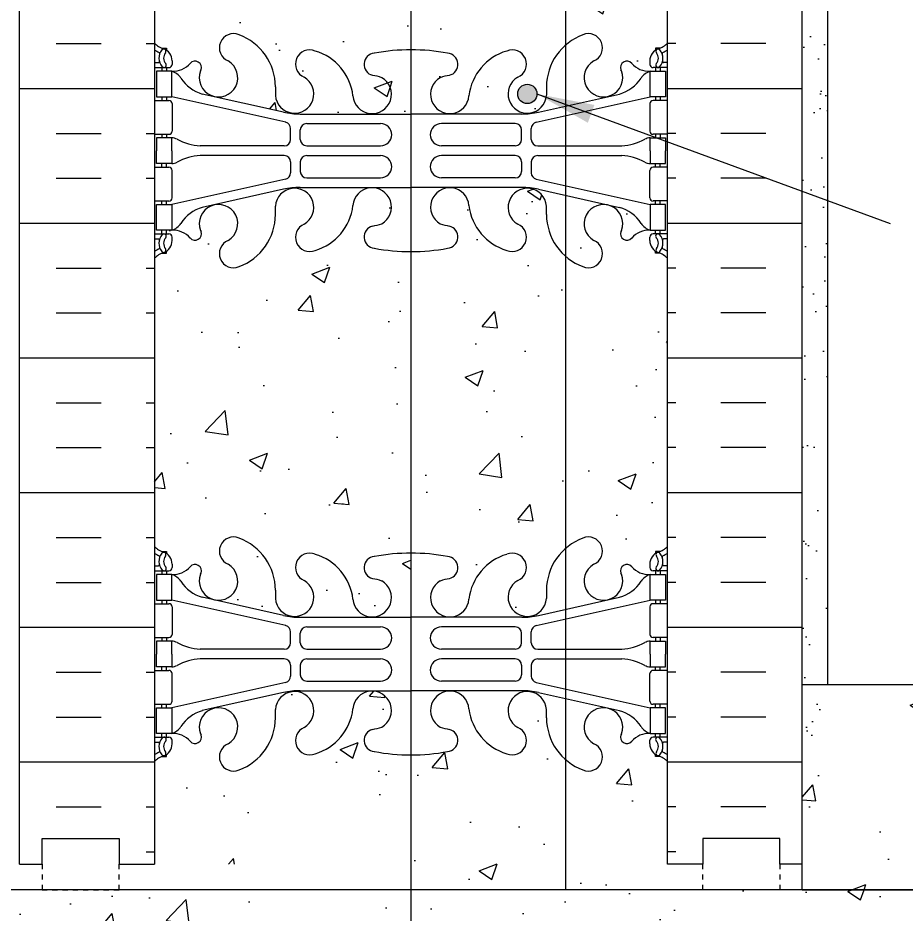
# Model space of a CAD drawing. Header units: inches. Extents: x -114.1 to -55.7, y 115.7 to 166.2.
# Drawn here: x -86.84 to -69.54, y 137.24 to 154.71 of the extents above; entities that cross this region are included whole.
import ezdxf

# ---------------------------------------------------------------- set-up
doc = ezdxf.new("R2010")
doc.units = ezdxf.units.IN
doc.header["$LTSCALE"] = 0.5
doc.header["$MEASUREMENT"] = 0
doc.linetypes.add('DASHED2', pattern=[0.375, 0.25, -0.125])
for name, color, linetype in [('HATCH', 12, 'Continuous'), ('line25', 2, 'Continuous'), ('LINE3', 3, 'Continuous'), ('LINE50', 5, 'Continuous'), ('LINE9', 9, 'Continuous'), ('TEXT', 4, 'Continuous'), ('Web_Edge', 9, 'Continuous')]:
    doc.layers.add(name, color=color, linetype=linetype)
doc.styles.add('DIM', font='romans.shx', dxfattribs={"width": 0.7})
doc.dimstyles.new('ext_12', dxfattribs={"dimscale": 12, "dimtxt": 0.09375, "dimasz": 0.09375, "dimexe": 0.09375, "dimexo": 0.0625, "dimgap": 0.0625, "dimtad": 1, "dimdec": 1, "dimzin": 3, "dimdsep": 46, "dimlunit": 4, "dimtxsty": 'DIM', "dimcen": 0.09, "dimdle": 0.09375, "dimclrt": 4, "dimadec": 0, "dimazin": 0, "dimtfac": 1, "dimtdec": 1, "dimtmove": 2, "dimatfit": 3, "dimfxl": 0, "dimfrac": 2, "dimtolj": 1, "dimtzin": 0, "dimarcsym": 0})

# ---------------------------------------------------------------- blocks, each defined once
blk = doc.blocks.new('10 web')
at = {"layer": 'Web_Edge'}
for p, q in [((-4.854, 6.903), (-4.764, 6.903)), ((-4.764, 6.903), (-4.764, 6.861)), ((4.854, 6.903), (4.764, 6.903)), ((4.764, 6.903), (4.764, 6.861)), ((-4.654, 6.654), (-4.654, 6.586)), ((4.654, 6.654), (4.654, 6.586)), ((-5, 6.624), (-4.922, 6.624)), ((-5, 6.524), (-4.717, 6.524)), ((-4.854, 6.524), (-4.854, 6.454)), ((-4.764, 6.524), (-4.764, 6.454)), ((-4.102, 6.458), (-4.09, 6.479)), ((4.102, 6.458), (4.09, 6.479)), ((5, 6.524), (4.716, 6.524)), ((4.764, 6.524), (4.764, 6.454)), ((4.854, 6.524), (4.854, 6.454)), ((5, 6.624), (4.922, 6.624)), ((-2.64, 6.147), (-2.641, 5.983)), ((2.64, 6.147), (2.641, 5.983)), ((-4.854, 5.954), (-4.854, 5.884)), ((-4.764, 5.954), (-4.764, 5.884)), ((-2.441, 5.457), (-4.659, 5.954)), ((-2.485, 5.655), (-4.066, 6.008)), ((2.441, 5.457), (4.659, 5.954)), ((2.485, 5.655), (4.066, 6.008)), ((4.764, 5.954), (4.764, 5.884)), ((4.854, 5.954), (4.854, 5.884)), ((-5, 5.884), (-4.717, 5.884)), ((-4.654, 5.821), (-4.654, 5.286)), ((4.654, 5.821), (4.654, 5.286)), ((5, 5.884), (4.716, 5.884)), ((-2.158, 5.619), (0, 5.619)), ((2.158, 5.619), (0, 5.619)), ((-2.031, 5.433), (-0.592, 5.433)), ((2.031, 5.433), (0.592, 5.433)), ((-2.344, 5.123), (-2.344, 5.335)), ((-2.156, 5.124), (-2.156, 5.308)), ((2.156, 5.124), (2.156, 5.308)), ((2.344, 5.123), (2.344, 5.335)), ((-5, 5.224), (-4.717, 5.224)), ((-4.854, 5.224), (-4.854, 5.154)), ((-4.764, 5.224), (-4.764, 5.154)), ((5, 5.224), (4.716, 5.224)), ((4.764, 5.224), (4.764, 5.154)), ((4.854, 5.224), (4.854, 5.154)), ((-2.469, 4.998), (-4.106, 4.998)), ((-2.031, 4.999), (-0.592, 4.999)), ((2.031, 4.999), (0.592, 4.999)), ((2.469, 4.998), (4.106, 4.998)), ((-2.469, 4.81), (-4.106, 4.81)), ((-2.031, 4.809), (-0.592, 4.809)), ((2.031, 4.809), (0.592, 4.809)), ((2.469, 4.81), (4.106, 4.81)), ((-5, 4.584), (-4.717, 4.584)), ((-4.854, 4.584), (-4.854, 4.654)), ((-4.764, 4.584), (-4.764, 4.654)), ((-2.344, 4.685), (-2.344, 4.472)), ((-2.156, 4.684), (-2.156, 4.5)), ((2.156, 4.684), (2.156, 4.5)), ((2.344, 4.685), (2.344, 4.472)), ((5, 4.584), (4.716, 4.584)), ((4.764, 4.584), (4.764, 4.654)), ((4.854, 4.584), (4.854, 4.654)), ((-4.654, 3.986), (-4.654, 4.521)), ((-2.031, 4.375), (-0.592, 4.375)), ((2.031, 4.375), (0.592, 4.375)), ((4.654, 3.986), (4.654, 4.521)), ((-2.441, 4.35), (-4.659, 3.854)), ((2.441, 4.35), (4.659, 3.854)), ((-2.485, 4.152), (-4.066, 3.799)), ((-2.158, 4.188), (0, 4.188)), ((2.158, 4.188), (0, 4.188)), ((2.485, 4.152), (4.066, 3.799)), ((-5, 3.924), (-4.717, 3.924)), ((-4.854, 3.854), (-4.854, 3.924)), ((-4.764, 3.854), (-4.764, 3.924)), ((5, 3.924), (4.716, 3.924)), ((4.764, 3.854), (4.764, 3.924)), ((4.854, 3.854), (4.854, 3.924)), ((-2.64, 3.66), (-2.641, 3.825)), ((2.64, 3.66), (2.641, 3.825)), ((-4.854, 3.284), (-4.854, 3.354)), ((-4.764, 3.284), (-4.764, 3.354)), ((-4.102, 3.35), (-4.09, 3.328)), ((4.102, 3.35), (4.09, 3.328)), ((4.764, 3.284), (4.764, 3.354)), ((4.854, 3.284), (4.854, 3.354)), ((-5, 3.284), (-4.717, 3.284)), ((-5, 3.184), (-4.922, 3.184)), ((-4.654, 3.154), (-4.654, 3.221)), ((4.654, 3.154), (4.654, 3.221)), ((5, 3.284), (4.716, 3.284)), ((5, 3.184), (4.922, 3.184)), ((-4.854, 2.905), (-4.764, 2.905)), ((-4.764, 2.905), (-4.764, 2.947)), ((4.764, 2.905), (4.764, 2.947)), ((4.854, 2.905), (4.764, 2.905)), ((-4.854, -2.905), (-4.764, -2.905)), ((-4.764, -2.905), (-4.764, -2.947)), ((4.854, -2.905), (4.764, -2.905)), ((4.764, -2.905), (4.764, -2.947)), ((-5, -3.184), (-4.922, -3.184)), ((-5, -3.284), (-4.717, -3.284)), ((-4.854, -3.284), (-4.854, -3.354)), ((-4.764, -3.284), (-4.764, -3.354)), ((-4.654, -3.154), (-4.654, -3.221)), ((4.654, -3.154), (4.654, -3.221)), ((5, -3.284), (4.716, -3.284)), ((4.764, -3.284), (4.764, -3.354)), ((4.854, -3.284), (4.854, -3.354)), ((5, -3.184), (4.922, -3.184)), ((-4.102, -3.35), (-4.09, -3.328)), ((4.102, -3.35), (4.09, -3.328)), ((-2.64, -3.66), (-2.641, -3.825)), ((2.64, -3.66), (2.641, -3.825)), ((-2.485, -4.152), (-4.066, -3.799)), ((2.485, -4.152), (4.066, -3.799)), ((-5, -3.924), (-4.717, -3.924)), ((-4.854, -3.854), (-4.854, -3.924)), ((-4.764, -3.854), (-4.764, -3.924)), ((-2.441, -4.35), (-4.659, -3.854)), ((-4.654, -3.986), (-4.654, -4.521)), ((2.441, -4.35), (4.659, -3.854)), ((4.654, -3.986), (4.654, -4.521)), ((5, -3.924), (4.716, -3.924)), ((4.764, -3.854), (4.764, -3.924)), ((4.854, -3.854), (4.854, -3.924)), ((-2.158, -4.188), (0, -4.188)), ((2.158, -4.188), (0, -4.188)), ((-2.344, -4.685), (-2.344, -4.472)), ((-2.156, -4.684), (-2.156, -4.5)), ((-2.031, -4.375), (-0.592, -4.375)), ((2.031, -4.375), (0.592, -4.375)), ((2.156, -4.684), (2.156, -4.5)), ((2.344, -4.685), (2.344, -4.472)), ((-5, -4.584), (-4.717, -4.584)), ((-4.854, -4.584), (-4.854, -4.654)), ((-4.764, -4.584), (-4.764, -4.654)), ((5, -4.584), (4.716, -4.584)), ((4.764, -4.584), (4.764, -4.654)), ((4.854, -4.584), (4.854, -4.654)), ((-2.469, -4.81), (-4.106, -4.81)), ((-2.031, -4.809), (-0.592, -4.809)), ((2.031, -4.809), (0.592, -4.809)), ((2.469, -4.81), (4.106, -4.81)), ((-2.469, -4.998), (-4.106, -4.998)), ((-2.031, -4.999), (-0.592, -4.999)), ((2.031, -4.999), (0.592, -4.999)), ((2.469, -4.998), (4.106, -4.998)), ((-5, -5.224), (-4.717, -5.224)), ((-4.854, -5.224), (-4.854, -5.154)), ((-4.764, -5.224), (-4.764, -5.154)), ((-2.344, -5.123), (-2.344, -5.335)), ((-2.156, -5.124), (-2.156, -5.308)), ((2.156, -5.124), (2.156, -5.308)), ((2.344, -5.123), (2.344, -5.335)), ((5, -5.224), (4.716, -5.224)), ((4.764, -5.224), (4.764, -5.154)), ((4.854, -5.224), (4.854, -5.154)), ((-4.654, -5.821), (-4.654, -5.286)), ((4.654, -5.821), (4.654, -5.286)), ((-2.441, -5.457), (-4.659, -5.954)), ((-2.031, -5.433), (-0.592, -5.433)), ((2.031, -5.433), (0.592, -5.433)), ((2.441, -5.457), (4.659, -5.954)), ((-2.485, -5.655), (-4.066, -6.008)), ((-2.158, -5.619), (0, -5.619)), ((2.158, -5.619), (0, -5.619)), ((2.485, -5.655), (4.066, -6.008)), ((-5, -5.884), (-4.717, -5.884)), ((-4.854, -5.954), (-4.854, -5.884)), ((-4.764, -5.954), (-4.764, -5.884)), ((5, -5.884), (4.716, -5.884)), ((4.764, -5.954), (4.764, -5.884)), ((4.854, -5.954), (4.854, -5.884)), ((-2.64, -6.147), (-2.641, -5.983)), ((2.64, -6.147), (2.641, -5.983)), ((-4.854, -6.524), (-4.854, -6.454)), ((-4.764, -6.524), (-4.764, -6.454)), ((-4.102, -6.458), (-4.09, -6.479)), ((4.102, -6.458), (4.09, -6.479)), ((4.764, -6.524), (4.764, -6.454)), ((4.854, -6.524), (4.854, -6.454)), ((-5, -6.524), (-4.717, -6.524)), ((-5, -6.624), (-4.922, -6.624)), ((-4.654, -6.654), (-4.654, -6.586)), ((4.654, -6.654), (4.654, -6.586)), ((5, -6.524), (4.716, -6.524)), ((5, -6.624), (4.922, -6.624)), ((-4.854, -6.903), (-4.764, -6.903)), ((-4.764, -6.903), (-4.764, -6.861)), ((4.764, -6.903), (4.764, -6.861)), ((4.854, -6.903), (4.764, -6.903))]:
    blk.add_line(p, q, dxfattribs=at)
for points in [[(-4.959, 5.954), (-4.659, 5.954), (-4.659, 6.454), (-4.959, 6.454)], [(4.959, 5.954), (4.659, 5.954), (4.659, 6.454), (4.959, 6.454)], [(-4.959, 3.854), (-4.659, 3.854), (-4.659, 3.354), (-4.959, 3.354)], [(4.959, 3.854), (4.659, 3.854), (4.659, 3.354), (4.959, 3.354)], [(-4.959, -3.854), (-4.659, -3.854), (-4.659, -3.354), (-4.959, -3.354)], [(4.959, -3.854), (4.659, -3.854), (4.659, -3.354), (4.959, -3.354)], [(-4.959, -5.954), (-4.659, -5.954), (-4.659, -6.454), (-4.959, -6.454)], [(4.959, -5.954), (4.659, -5.954), (4.659, -6.454), (4.959, -6.454)]]:
    blk.add_lwpolyline(points, close=True, dxfattribs=at)
for points in [[(-4.659, 4.904), (-4.659, 5.154), (-4.959, 5.154), (-4.959, 4.904)], [(4.659, 4.904), (4.659, 5.154), (4.959, 5.154), (4.959, 4.904)], [(-4.659, 4.904), (-4.659, 4.654), (-4.959, 4.654), (-4.959, 4.904)], [(4.659, 4.904), (4.659, 4.654), (4.959, 4.654), (4.959, 4.904)], [(-4.659, -4.904), (-4.659, -4.654), (-4.959, -4.654), (-4.959, -4.904)], [(4.659, -4.904), (4.659, -4.654), (4.959, -4.654), (4.959, -4.904)], [(-4.659, -4.904), (-4.659, -5.154), (-4.959, -5.154), (-4.959, -4.904)], [(4.659, -4.904), (4.659, -5.154), (4.959, -5.154), (4.959, -4.904)]]:
    blk.add_lwpolyline(points, dxfattribs=at)
for centre, radius, start, end in [((-3.456, 6.908), 0.277, 67.32, 247.32), ((-3.732, 6.141), 1.092, 0.3332, 69.4825), ((3.732, 6.141), 1.092, 110.5175, 179.6668), ((3.456, 6.908), 0.277, 292.68, 112.68), ((-4.654, 7.361), 0.5, 226.2122, 250.5288), ((4.654, 7.361), 0.5, 289.4712, 313.7891), ((-4.654, 7.361), 0.6, 234.7832, 245.0748), ((-4.66, 6.708), 0.25, 140.1145, 222.4609), ((-4.916, 6.798), 0.021, 343.464, 63.9957), ((-4.818, 6.839), 0.045, 321.448, 139.1879), ((-4.904, 6.654), 0.25, 0, 70.5288), ((-4.66, 6.708), 0.16, 140.0001, 222.4609), ((-1.973, 6.591), 0.277, 67.32, 247.32), ((-2.157, 5.854), 1.034, 6.6669, 73.6635), ((-0.017, 3.092), 3.777, 89.7394, 100.6275), ((0.017, 3.092), 3.777, 79.3725, 90.2606), ((2.157, 5.854), 1.034, 106.3365, 173.3331), ((1.973, 6.591), 0.277, 292.68, 112.68), ((4.904, 6.654), 0.25, 109.4712, 180), ((4.818, 6.839), 0.045, 40.8121, 218.552), ((4.66, 6.708), 0.16, 317.5391, 39.9999), ((4.66, 6.708), 0.25, 317.5391, 39.8855), ((4.916, 6.798), 0.021, 116.0043, 196.536), ((4.654, 7.361), 0.6, 294.9252, 305.2168), ((-4.922, 6.643), 0.0196, 269.4032, 15.4901), ((-4.207, 6.523), 0.125, 339.6243, 138.9873), ((-3.75, 6.327), 0.375, 159.6243, 60.0685), ((-0.694, 6.586), 0.22, 95.1835, 255.7396), ((0.694, 6.586), 0.22, 284.2604, 84.8165), ((3.75, 6.327), 0.375, 119.9315, 20.3757), ((4.207, 6.523), 0.125, 41.0127, 200.3757), ((4.922, 6.643), 0.0196, 164.5099, 270.5968), ((-4.812, 6.57), 0.045, 222.4609, 42.4609), ((-4.717, 6.586), 0.0625, 270, 0), ((-4.634, 6.894), 0.441, 266.7976, 318.9873), ((4.634, 6.894), 0.441, 221.0127, 273.2024), ((4.716, 6.586), 0.0625, 180, 270), ((4.812, 6.57), 0.045, 137.5391, 317.5391), ((-4.781, 6.111), 0.364, 34.9775, 70.3387), ((-3.858, 6.722), 0.743, 212.7919, 253.8107), ((-2.267, 6.01), 0.375, 184.2448, 60.0685), ((-0.756, 6.002), 0.375, 184.2448, 60.0685), ((-0.863, 5.546), 0.834, 69.3729, 82.1063), ((0.756, 6.002), 0.375, 119.9315, 355.7552), ((0.863, 5.546), 0.834, 97.8937, 110.6271), ((2.267, 6.01), 0.375, 119.9315, 355.7552), ((3.858, 6.722), 0.743, 286.1893, 327.2081), ((4.781, 6.111), 0.364, 109.6613, 145.0225), ((-4.717, 5.821), 0.0625, 0, 90), ((4.716, 5.821), 0.0625, 90, 180), ((-2.158, 7.119), 1.5, 257.4135, 270), ((2.158, 7.119), 1.5, 270, 282.5865), ((-2.469, 5.335), 0.125, 0, 77.3767), ((-2.031, 5.308), 0.125, 90, 180), ((-0.592, 5.216), 0.217, 270, 90), ((0.592, 5.216), 0.217, 90, 270), ((2.031, 5.308), 0.125, 0, 90), ((2.469, 5.335), 0.125, 102.6233, 180), ((-4.717, 5.286), 0.0625, 270, 0), ((4.716, 5.286), 0.0625, 180, 270), ((-4.663, 4.935), 0.219, 60.4937, 88.92), ((-4.018, 6.165), 1.17, 242.6365, 265.6505), ((-2.469, 5.123), 0.125, 270, 0), ((-2.031, 5.124), 0.125, 180, 270), ((2.031, 5.124), 0.125, 270, 360), ((2.469, 5.123), 0.125, 180, 270), ((4.018, 6.165), 1.17, 274.3495, 297.3635), ((4.663, 4.935), 0.219, 91.08, 119.5063), ((-4.018, 3.643), 1.17, 94.3495, 117.3635), ((-2.469, 4.685), 0.125, 0, 90), ((-2.031, 4.684), 0.125, 90, 180), ((-0.592, 4.592), 0.217, 270, 90), ((0.592, 4.592), 0.217, 90, 270), ((2.031, 4.684), 0.125, 0, 90), ((2.469, 4.685), 0.125, 90, 180), ((4.018, 3.643), 1.17, 62.6365, 85.6505), ((-4.717, 4.521), 0.0625, 0, 90), ((-4.663, 4.873), 0.219, 271.08, 299.5063), ((4.663, 4.873), 0.219, 240.4937, 268.92), ((4.716, 4.521), 0.0625, 90, 180), ((-2.469, 4.472), 0.125, 282.6233, 0), ((-2.031, 4.5), 0.125, 180, 270), ((2.031, 4.5), 0.125, 270, 0), ((2.469, 4.472), 0.125, 180, 257.3767), ((-2.267, 3.797), 0.375, 299.9315, 175.7552), ((-2.158, 2.688), 1.5, 90, 102.5865), ((-0.756, 3.806), 0.375, 299.9315, 175.7552), ((0.756, 3.806), 0.375, 4.2448, 240.0685), ((2.267, 3.797), 0.375, 4.2448, 240.0685), ((2.158, 2.688), 1.5, 77.4135, 90), ((-4.717, 3.986), 0.0625, 270, 0), ((-3.75, 3.48), 0.375, 299.9315, 200.3757), ((3.75, 3.48), 0.375, 339.6243, 240.0685), ((4.716, 3.986), 0.0625, 180, 270), ((-3.858, 3.085), 0.743, 106.1893, 147.2081), ((-2.157, 3.954), 1.034, 286.3365, 353.3331), ((2.157, 3.954), 1.034, 186.6669, 253.6635), ((3.858, 3.085), 0.743, 32.7919, 73.8107), ((-3.732, 3.667), 1.092, 290.5175, 359.6668), ((3.732, 3.667), 1.092, 180.3332, 249.4825), ((-4.781, 3.696), 0.364, 289.6613, 325.0225), ((-4.634, 2.913), 0.441, 41.0127, 93.2024), ((-4.207, 3.285), 0.125, 221.0127, 20.3757), ((-1.973, 3.217), 0.277, 112.68, 292.68), ((-0.694, 3.222), 0.22, 104.2604, 264.8165), ((-0.863, 4.262), 0.834, 277.8937, 290.6271), ((0.863, 4.262), 0.834, 249.3729, 262.1063), ((0.694, 3.222), 0.22, 275.1835, 75.7396), ((1.973, 3.217), 0.277, 247.32, 67.32), ((4.207, 3.285), 0.125, 159.6243, 318.9873), ((4.634, 2.913), 0.441, 86.7976, 138.9873), ((4.781, 3.696), 0.364, 214.9775, 250.3387), ((-4.922, 3.164), 0.0196, 344.5099, 90.5968), ((-4.66, 3.099), 0.25, 137.5391, 219.8855), ((-4.812, 3.238), 0.045, 317.5391, 137.5391), ((-4.904, 3.154), 0.25, 289.4712, 360), ((-4.66, 3.099), 0.16, 137.5391, 219.9999), ((-4.717, 3.221), 0.0625, 360, 90), ((-3.456, 2.9), 0.277, 112.68, 292.68), ((3.456, 2.9), 0.277, 247.32, 67.32), ((4.716, 3.221), 0.0625, 90, 180), ((4.904, 3.154), 0.25, 180, 250.5288), ((4.812, 3.238), 0.045, 42.4609, 222.4609), ((4.66, 3.099), 0.16, 320.0001, 42.4609), ((4.66, 3.099), 0.25, 320.1145, 42.4609), ((4.922, 3.164), 0.0196, 89.4032, 195.4901), ((-4.654, 2.447), 0.6, 114.9252, 125.2158), ((-4.916, 3.01), 0.021, 296.0043, 16.536), ((-4.818, 2.968), 0.045, 220.8121, 38.552), ((-0.017, 6.716), 3.777, 259.3725, 270.2606), ((0.017, 6.716), 3.777, 269.7394, 280.6275), ((4.818, 2.968), 0.045, 141.448, 319.1879), ((4.916, 3.01), 0.021, 163.464, 243.9957), ((4.654, 2.447), 0.6, 54.7832, 65.0748), ((-4.654, 2.447), 0.5, 109.4712, 133.7878), ((4.654, 2.447), 0.5, 46.2109, 70.5288), ((-3.456, -2.9), 0.277, 67.32, 247.32), ((-3.732, -3.667), 1.092, 0.3332, 69.4825), ((3.732, -3.667), 1.092, 110.5175, 179.6668), ((3.456, -2.9), 0.277, 292.68, 112.68), ((-4.654, -2.447), 0.5, 226.2122, 250.5288), ((-4.654, -2.447), 0.6, 234.7842, 245.0748), ((-4.66, -3.099), 0.25, 140.1145, 222.4609), ((-4.818, -2.968), 0.045, 321.448, 139.1879), ((-4.904, -3.154), 0.25, 0, 70.5288), ((-1.973, -3.217), 0.277, 67.32, 247.32), ((-2.157, -3.954), 1.034, 6.6669, 73.6635), ((-0.017, -6.716), 3.777, 89.7394, 100.6275), ((0.017, -6.716), 3.777, 79.3725, 90.2606), ((2.157, -3.954), 1.034, 106.3365, 173.3331), ((1.973, -3.217), 0.277, 292.68, 112.68), ((4.904, -3.154), 0.25, 109.4712, 180), ((4.818, -2.968), 0.045, 40.8121, 218.552), ((4.654, -2.447), 0.5, 289.4712, 313.7891), ((4.66, -3.099), 0.25, 317.5391, 39.8855), ((4.654, -2.447), 0.6, 294.9252, 305.2168), ((-4.916, -3.01), 0.021, 343.464, 63.9957), ((-4.66, -3.099), 0.16, 140.0001, 222.4609), ((-0.694, -3.222), 0.22, 95.1835, 255.7396), ((0.694, -3.222), 0.22, 284.2604, 84.8165), ((4.66, -3.099), 0.16, 317.5391, 39.9999), ((4.916, -3.01), 0.021, 116.0043, 196.536), ((-4.922, -3.164), 0.0196, 269.4032, 15.4901), ((-4.812, -3.238), 0.045, 222.4609, 42.4609), ((-4.717, -3.221), 0.0625, 270, 0), ((-4.634, -2.913), 0.441, 266.7976, 318.9873), ((-4.207, -3.285), 0.125, 339.6243, 138.9873), ((-3.75, -3.48), 0.375, 159.6243, 60.0685), ((3.75, -3.48), 0.375, 119.9315, 20.3757), ((4.207, -3.285), 0.125, 41.0127, 200.3757), ((4.634, -2.913), 0.441, 221.0127, 273.2024), ((4.716, -3.221), 0.0625, 180, 270), ((4.812, -3.238), 0.045, 137.5391, 317.5391), ((4.922, -3.164), 0.0196, 164.5099, 270.5968), ((-4.781, -3.696), 0.364, 34.9775, 70.3387), ((-3.858, -3.085), 0.743, 212.7919, 253.8107), ((-2.267, -3.797), 0.375, 184.2448, 60.0685), ((-0.756, -3.806), 0.375, 184.2448, 60.0685), ((-0.863, -4.262), 0.834, 69.3729, 82.1063), ((0.756, -3.806), 0.375, 119.9315, 355.7552), ((0.863, -4.262), 0.834, 97.8937, 110.6271), ((2.267, -3.797), 0.375, 119.9315, 355.7552), ((3.858, -3.085), 0.743, 286.1893, 327.2081), ((4.781, -3.696), 0.364, 109.6613, 145.0225), ((-4.717, -3.986), 0.0625, 0, 90), ((4.716, -3.986), 0.0625, 90, 180), ((-2.158, -2.688), 1.5, 257.4135, 270), ((2.158, -2.688), 1.5, 270, 282.5865), ((-2.469, -4.472), 0.125, 0, 77.3767), ((2.469, -4.472), 0.125, 102.6233, 180), ((-4.717, -4.521), 0.0625, 270, 0), ((-2.031, -4.5), 0.125, 90, 180), ((-0.592, -4.592), 0.217, 270, 90), ((0.592, -4.592), 0.217, 90, 270), ((2.031, -4.5), 0.125, 0, 90), ((4.716, -4.521), 0.0625, 180, 270), ((-4.663, -4.873), 0.219, 60.4937, 88.92), ((-4.018, -3.643), 1.17, 242.6365, 265.6505), ((-2.469, -4.685), 0.125, 270, 0), ((-2.031, -4.684), 0.125, 180, 270), ((2.031, -4.684), 0.125, 270, 360), ((2.469, -4.685), 0.125, 180, 270), ((4.018, -3.643), 1.17, 274.3495, 297.3635), ((4.663, -4.873), 0.219, 91.08, 119.5063), ((-4.018, -6.165), 1.17, 94.3495, 117.3635), ((-2.469, -5.123), 0.125, 0, 90), ((-2.031, -5.124), 0.125, 90, 180), ((-0.592, -5.216), 0.217, 270, 90), ((0.592, -5.216), 0.217, 90, 270), ((2.031, -5.124), 0.125, 0, 90), ((2.469, -5.123), 0.125, 90, 180), ((4.018, -6.165), 1.17, 62.6365, 85.6505), ((-4.717, -5.286), 0.0625, 0, 90), ((-4.663, -4.935), 0.219, 271.08, 299.5063), ((4.663, -4.935), 0.219, 240.4937, 268.92), ((4.716, -5.286), 0.0625, 90, 180), ((-2.469, -5.335), 0.125, 282.6233, 0), ((-2.031, -5.308), 0.125, 180, 270), ((2.031, -5.308), 0.125, 270, 0), ((2.469, -5.335), 0.125, 180, 257.3767), ((-2.267, -6.01), 0.375, 299.9315, 175.7552), ((-2.158, -7.119), 1.5, 90, 102.5865), ((-0.756, -6.002), 0.375, 299.9315, 175.7552), ((0.756, -6.002), 0.375, 4.2448, 240.0685), ((2.267, -6.01), 0.375, 4.2448, 240.0685), ((2.158, -7.119), 1.5, 77.4135, 90), ((-4.717, -5.821), 0.0625, 270, 0), ((4.716, -5.821), 0.0625, 180, 270), ((-3.858, -6.722), 0.743, 106.1893, 147.2081), ((-3.75, -6.327), 0.375, 299.9315, 200.3757), ((-2.157, -5.854), 1.034, 286.3365, 353.3331), ((2.157, -5.854), 1.034, 186.6669, 253.6635), ((3.75, -6.327), 0.375, 339.6243, 240.0685), ((3.858, -6.722), 0.743, 32.7919, 73.8107), ((-3.732, -6.141), 1.092, 290.5175, 359.6668), ((3.732, -6.141), 1.092, 180.3332, 249.4825), ((-4.781, -6.111), 0.364, 289.6613, 325.0225), ((-4.634, -6.894), 0.441, 41.0127, 93.2024), ((-1.973, -6.591), 0.277, 112.68, 292.68), ((-0.694, -6.586), 0.22, 104.2604, 264.8165), ((-0.863, -5.546), 0.834, 277.8937, 290.6271), ((0.863, -5.546), 0.834, 249.3729, 262.1063), ((0.694, -6.586), 0.22, 275.1835, 75.7396), ((1.973, -6.591), 0.277, 247.32, 67.32), ((4.634, -6.894), 0.441, 86.7976, 138.9873), ((4.781, -6.111), 0.364, 214.9775, 250.3387), ((-4.922, -6.643), 0.0196, 344.5099, 90.5968), ((-4.66, -6.708), 0.25, 137.5391, 219.8855), ((-4.812, -6.57), 0.045, 317.5391, 137.5391), ((-4.66, -6.708), 0.16, 137.5391, 219.9999), ((-4.717, -6.586), 0.0625, 360, 90), ((-4.207, -6.523), 0.125, 221.0127, 20.3757), ((4.207, -6.523), 0.125, 159.6243, 318.9873), ((4.716, -6.586), 0.0625, 90, 180), ((4.812, -6.57), 0.045, 42.4609, 222.4609), ((4.66, -6.708), 0.16, 320.0001, 42.4609), ((4.66, -6.708), 0.25, 320.1145, 42.4609), ((4.922, -6.643), 0.0196, 89.4032, 195.4901), ((-4.916, -6.798), 0.021, 296.0043, 16.536), ((-4.904, -6.654), 0.25, 289.4712, 360), ((-3.456, -6.908), 0.277, 112.68, 292.68), ((-0.017, -3.092), 3.777, 259.3725, 270.2606), ((0.017, -3.092), 3.777, 269.7394, 280.6275), ((3.456, -6.908), 0.277, 247.32, 67.32), ((4.904, -6.654), 0.25, 180, 250.5288), ((4.916, -6.798), 0.021, 163.464, 243.9957), ((-4.654, -7.361), 0.6, 114.9252, 125.2168), ((-4.654, -7.361), 0.5, 109.4712, 133.7878), ((-4.818, -6.839), 0.045, 220.8121, 38.552), ((4.818, -6.839), 0.045, 141.448, 319.1879), ((4.654, -7.361), 0.5, 46.2109, 70.5288), ((4.654, -7.361), 0.6, 54.7832, 65.0748)]:
    blk.add_arc(centre, radius, start, end, dxfattribs=at)
for points in [[(-2.156, 5.129), (-2.156, 5.303)], [(2.156, 5.129), (2.156, 5.303)], [(-2.156, 4.679), (-2.156, 4.505)], [(2.156, 4.679), (2.156, 4.505)], [(-2.156, -4.679), (-2.156, -4.505)], [(2.156, -4.679), (2.156, -4.505)], [(-2.156, -5.129), (-2.156, -5.303)], [(2.156, -5.129), (2.156, -5.303)]]:
    blk.add_open_spline(points, degree=1, dxfattribs=at)

msp = doc.modelspace()

# ---------------------------------------------------------------- hatches: boundary and pattern name
at = {"layer": 'HATCH'}
h = msp.add_hatch(dxfattribs=at)
h.set_pattern_fill('AR-CONC', color=256, scale=0.5, style=0)
h.set_pattern_definition([(50, (-79.1842, 156.216), (3.5863, -0.31376), [0.375, -4.125]), (355, (-79.1842, 156.216), (-0.69376, 3.76096), [0.3, -3.3]), (100.451, (-78.8853, 156.19), (2.89255, 3.4472), [0.3187, -3.5057]), (46.184, (-79.184, 157.216), (5.3362, -0.8276), [0.5625, -6.1875]), (96.636, (-78.7395, 157.147), (4.6733, 4.8706), [0.478, -5.2586]), (351.184, (-79.184, 157.216), (4.6733, 4.8706), [0.45, -4.95]), (21, (-78.6842, 156.966), (2.98454, -2.0131), [0.375, -4.125]), (326, (-78.6842, 156.966), (1.2166, 3.62575), [0.3, -3.3]), (71.451, (-78.4355, 156.7982), (4.2011, 1.61265), [0.3187, -3.5057]), (37.5, (-79.1842, 156.216), (0.0608, 1.66447), [0, -3.26, 0, -3.35, 0, -3.3125]), (7.5, (-79.1842, 156.216), (1.31535, 1.97206), [0, -1.91, 0, -3.185, 0, -1.2625]), (327.5, (-80.2992, 156.216), (2.66911, -0.11277), [0, -1.25, 0, -3.9, 0, -5.175]), (317.5, (-80.7992, 156.216), (2.91593, 0.50052), [0, -1.625, 0, -2.59, 0, -3.675])])
h.paths.add_polyline_path([(-74.184, 140.216, 0.088416), (-74.33, 140.313), (-74.42, 140.313), (-74.42, 140.355, -0.249069), (-74.53, 140.562), (-74.53, 140.63, -0.414214), (-74.468, 140.692), (-74.42, 140.692), (-74.42, 140.762), (-74.525, 140.762, -0.168672), (-74.711, 140.912, 0.17445), (-75.119, 141.208), (-76.176, 141.444), (-76.176, 140.257, 0.098329), (-75.809, 140.043, 0.883651), (-75.585, 140.545, -0.026883), (-75.621, 140.564, -1), (-75.835, 140.053, -0.316114), (-76.544, 141.088), (-76.543, 141.233, 1.661382), (-77.104, 140.881, -1), (-77.318, 140.37, -0.307094), (-78.057, 141.265, 1.604516), (-78.615, 140.889, 0.044004), (-78.474, 140.85, -0.921438), (-78.47, 140.411, -0.047544), (-79.184, 140.347), (-79.184, 138.216), (-74.184, 138.216)], flags=17)
h.paths.add_polyline_path([(-75.094, 140.737), (-75.077, 140.769, 0.0732)], flags=16)
h.paths.add_polyline_path([(-74.184, 140.216, 0.088416), (-74.33, 140.313), (-74.42, 140.313), (-74.42, 140.355, -0.249069), (-74.53, 140.562), (-74.53, 140.63, -0.414214), (-74.468, 140.692), (-74.42, 140.692), (-74.42, 140.762), (-74.525, 140.762, -0.168672), (-74.711, 140.912, 0.17445), (-75.119, 141.208), (-76.176, 141.444), (-76.176, 140.257, 0.091858), (-75.835, 140.053, 1.00229), (-75.622, 140.564, -1.00229), (-75.835, 140.053, -0.316114), (-76.544, 141.088), (-76.543, 141.233, 1.661382), (-77.104, 140.881, -1), (-77.318, 140.37, -0.30095), (-78.054, 141.242, 1.661382), (-78.615, 140.889, 0.055617), (-78.436, 140.844, -0.843243), (-78.47, 140.411, -0.047544), (-79.184, 140.347, -0.047544), (-79.898, 140.411, -0.843243), (-79.932, 140.844, 0.055617), (-79.753, 140.889, 1.661382), (-80.314, 141.242, -0.30095), (-81.05, 140.37, -1), (-81.264, 140.881, 1.661382), (-81.825, 141.233), (-81.825, 141.088, -0.316114), (-82.534, 140.053, -1), (-82.747, 140.564, 2.155404), (-83.286, 140.758), (-83.274, 140.737, -0.8344), (-83.486, 140.611, -0.000004), (-83.486, 140.611, 0.23174), (-83.843, 140.762), (-83.948, 140.762), (-83.948, 140.692), (-83.901, 140.692, -0.414214), (-83.838, 140.63), (-83.838, 140.562, -0.249069), (-83.948, 140.355), (-83.948, 140.313), (-84.038, 140.313, 0.08841), (-84.184, 140.216), (-84.184, 138.216), (-74.184, 138.216)])
h.paths.add_polyline_path([(-76.176, 150.065, -0.217928), (-76.544, 150.896), (-76.543, 151.041, 1.661382), (-77.104, 150.688, -1), (-77.318, 150.177, -0.30095), (-78.054, 151.05, 1.661382), (-78.615, 150.697, 0.055617), (-78.436, 150.651, -0.843243), (-78.47, 150.219, -0.047544), (-79.184, 150.154, -0.047544), (-79.898, 150.219, -0.843243), (-79.932, 150.651, 0.055617), (-79.753, 150.697, 1.661382), (-80.314, 151.05, -0.30095), (-81.05, 150.177, -1), (-81.264, 150.688, 1.661382), (-81.825, 151.041), (-81.825, 150.896, -0.316114), (-82.534, 149.86, -1), (-82.747, 150.371, 2.155404), (-83.286, 150.566), (-83.274, 150.544, -0.8344), (-83.486, 150.419, -0.000004), (-83.486, 150.419, 0.23174), (-83.843, 150.57), (-83.948, 150.57), (-83.948, 150.5), (-83.901, 150.5, -0.414214), (-83.838, 150.437), (-83.838, 150.37, -0.249069), (-83.948, 150.163), (-83.948, 150.121), (-84.038, 150.121, 0.08841), (-84.184, 150.024), (-84.184, 144.408, 0.08841), (-84.038, 144.311), (-83.948, 144.311), (-83.948, 144.269, -0.249069), (-83.838, 144.062), (-83.838, 143.995, -0.414214), (-83.901, 143.932), (-83.948, 143.932), (-83.948, 143.862), (-83.843, 143.862, -0.168672), (-83.657, 143.713, 0.17445), (-83.25, 143.417), (-81.669, 143.064, 0.054974), (-81.342, 143.028), (-79.184, 143.028), (-79.184, 144.278, 0.047545), (-79.898, 144.213, 0.843243), (-79.932, 143.781, -0.055617), (-79.753, 143.735, -1.661382), (-80.314, 143.382, 0.30095), (-81.05, 144.255, 1.000702), (-81.264, 143.743, -0.000351), (-81.264, 143.744, -1.661382), (-81.825, 143.391), (-81.825, 143.556, 0.311223), (-82.534, 144.572, 1.00229), (-82.746, 144.06, -1.00229), (-82.534, 144.572, -0.316114), (-81.825, 143.536), (-81.825, 143.391, 1.661382), (-81.264, 143.744, -1), (-81.05, 144.255, -0.30095), (-80.314, 143.382, 1.661382), (-79.753, 143.735, 0.055617), (-79.932, 143.781, -0.843243), (-79.898, 144.213, -0.047544), (-79.184, 144.278, -0.047544), (-78.47, 144.213, -0.843243), (-78.436, 143.781, 0.055617), (-78.615, 143.735, 1.661382), (-78.054, 143.382, -0.30095), (-77.318, 144.255, -1), (-77.104, 143.744, 1.661382), (-76.543, 143.391), (-76.544, 143.536, -0.217928), (-76.176, 144.367)])
h.paths.add_polyline_path([(-74.184, 150.024, 0.088416), (-74.33, 150.121), (-74.42, 150.121), (-74.42, 150.163, -0.249069), (-74.53, 150.37), (-74.53, 150.437, -0.414214), (-74.468, 150.5), (-74.42, 150.5), (-74.42, 150.57), (-74.525, 150.57, -0.168672), (-74.711, 150.719, 0.17445), (-75.119, 151.015), (-76.176, 151.251), (-76.176, 150.065, 0.091858), (-75.835, 149.86, 1.00229), (-75.622, 150.372, -1.00229), (-75.835, 149.86, -0.091858), (-76.176, 150.065), (-76.176, 144.367, -0.091858), (-75.835, 144.572, -1), (-75.621, 144.061, 2.155404), (-75.083, 143.866), (-75.094, 143.888, -0.8344), (-74.883, 144.013, -0.000004), (-74.883, 144.013, 0.23174), (-74.525, 143.862), (-74.42, 143.862), (-74.42, 143.932), (-74.468, 143.932, -0.414214), (-74.53, 143.995), (-74.53, 144.062, -0.249069), (-74.42, 144.269), (-74.42, 144.311), (-74.33, 144.311, 0.088416), (-74.184, 144.408)])
h.paths.add_polyline_path([(-76.176, 156.216), (-84.184, 156.216), (-84.184, 154.216, 0.08841), (-84.038, 154.119), (-83.948, 154.119), (-83.948, 154.077, -0.249069), (-83.838, 153.87), (-83.838, 153.785), (-83.841, 153.785, -0.334087), (-83.901, 153.74), (-83.948, 153.74), (-83.948, 153.67), (-83.843, 153.67, -0.168672), (-83.657, 153.52, 0.17445), (-83.25, 153.224), (-81.669, 152.871, 0.054974), (-81.342, 152.835), (-79.184, 152.835), (-77.026, 152.835, 0.054974), (-76.699, 152.871), (-76.176, 152.988), (-76.176, 154.175, 0.213268), (-76.544, 153.363), (-76.543, 153.199, -1.661382), (-77.104, 153.551, 0.998008), (-77.317, 154.063, 0.000997), (-77.318, 154.062, 0.30095), (-78.054, 153.19, -1.661382), (-78.615, 153.543, -0.055617), (-78.436, 153.588, 0.843243), (-78.47, 154.021, 0.047544), (-79.184, 154.085, 0.047544), (-79.898, 154.021, 0.843243), (-79.932, 153.588, -0.055617), (-79.753, 153.543, -1.661382), (-80.314, 153.19, 0.30095), (-81.05, 154.062, 1.000702), (-81.264, 153.551, -0.000351), (-81.264, 153.551, -1.661382), (-81.825, 153.199), (-81.825, 153.363, 0.318271), (-82.56, 154.389, -0.02529), (-82.534, 154.379, -0.316114), (-81.825, 153.344), (-81.825, 153.199, 1.661382), (-81.264, 153.551, -1), (-81.05, 154.062, -0.307094), (-80.312, 153.167, 1.604516), (-79.753, 153.543, 0.055617), (-79.932, 153.588, -0.843243), (-79.898, 154.021, -0.047544), (-79.184, 154.085, -0.047544), (-78.47, 154.021, -0.843243), (-78.436, 153.588, 0.055617), (-78.615, 153.543, 1.604516), (-78.057, 153.167, -0.307094), (-77.318, 154.062, -1), (-77.104, 153.551, 1.661382), (-76.543, 153.199), (-76.544, 153.344, -0.217928), (-76.176, 154.175)])
h.paths.add_polyline_path([(-76.73, 153.226, -1), (-77.105, 153.226, -1)], flags=17)
h.paths.add_polyline_path([(-74.184, 156.216), (-76.176, 156.216), (-76.176, 154.175, -0.091858), (-75.835, 154.379, -1), (-75.621, 153.868, 0.678339), (-75.522, 153.179), (-75.347, 153.179, 0.449992), (-75.083, 153.674), (-75.094, 153.695, -0.8344), (-74.883, 153.821, -0.000004), (-74.883, 153.821, 0.23174), (-74.525, 153.67), (-74.42, 153.67), (-74.42, 153.74), (-74.468, 153.74, -0.414214), (-74.53, 153.802), (-74.53, 153.87, -0.249069), (-74.42, 154.077), (-74.42, 154.119), (-74.33, 154.119, 0.088416), (-74.184, 154.216)])
h.paths.add_polyline_path([(-76.176, 159.065, -0.217928), (-76.544, 159.896), (-76.543, 160.041, 1.661382), (-77.104, 159.688, -1), (-77.318, 159.177, -0.307094), (-78.057, 160.073, 1.604516), (-78.615, 159.697, 0.055617), (-78.436, 159.651, -0.843243), (-78.47, 159.219, -0.047544), (-79.184, 159.154, -0.047544), (-79.898, 159.219, -0.843243), (-79.932, 159.651, 0.055617), (-79.753, 159.697, 1.604516), (-80.312, 160.073, -0.307094), (-81.05, 159.177, -1), (-81.264, 159.688, 1.661382), (-81.825, 160.041), (-81.825, 159.896, -0.316114), (-82.534, 158.86, -1), (-82.747, 159.371, 2.155404), (-83.286, 159.566), (-83.274, 159.544, -0.8344), (-83.486, 159.419, -0.000004), (-83.486, 159.419, 0.23174), (-83.843, 159.57), (-83.948, 159.57), (-83.948, 159.5), (-83.901, 159.5, -0.414214), (-83.838, 159.437), (-83.838, 159.37, -0.249069), (-83.948, 159.163), (-83.948, 159.121), (-84.038, 159.121, 0.08841), (-84.184, 159.024), (-84.184, 156.216), (-76.176, 156.216)])
h.paths.add_polyline_path([(-74.184, 159.024, 0.088416), (-74.33, 159.121), (-74.42, 159.121), (-74.42, 159.163, -0.249069), (-74.53, 159.37), (-74.53, 159.437, -0.414214), (-74.468, 159.5), (-74.42, 159.5), (-74.42, 159.57), (-74.525, 159.57, -0.168672), (-74.711, 159.719, 0.17445), (-75.119, 160.015), (-76.176, 160.251), (-76.176, 159.065, 0.098329), (-75.809, 158.851, -0.02529), (-75.835, 158.86, -0.091858), (-76.176, 159.065), (-76.176, 156.216), (-74.184, 156.216)])
h.paths.add_polyline_path([(-74.184, 165.216), (-76.176, 165.216), (-76.176, 163.175, -0.091858), (-75.835, 163.379, -1), (-75.621, 162.868, 2.155404), (-75.083, 162.674), (-75.094, 162.695, -0.8344), (-74.883, 162.821, -0.000004), (-74.883, 162.821, 0.23174), (-74.525, 162.67), (-74.42, 162.67), (-74.42, 162.74), (-74.468, 162.74, -0.414214), (-74.53, 162.802), (-74.53, 162.87, -0.249069), (-74.42, 163.077), (-74.42, 163.119), (-74.33, 163.119, 0.088416), (-74.184, 163.216)])
h.paths.add_polyline_path([(-76.176, 165.216), (-78.247, 165.216), (-79.247, 164.216), (-79.247, 165.216), (-79.247, 166.216), (-80.247, 165.216), (-84.184, 165.216), (-84.184, 163.216, 0.08841), (-84.038, 163.119), (-83.948, 163.119), (-83.948, 163.077, -0.249069), (-83.838, 162.87), (-83.838, 162.802, -0.414214), (-83.901, 162.74), (-83.948, 162.74), (-83.948, 162.67), (-83.843, 162.67, -0.168672), (-83.657, 162.52, 0.17445), (-83.25, 162.224), (-81.669, 161.871, 0.054974), (-81.342, 161.835), (-79.184, 161.835), (-77.026, 161.835, 0.054974), (-76.699, 161.871), (-76.176, 161.988), (-76.176, 163.175, 0.213268), (-76.544, 162.363), (-76.543, 162.199, -1.661382), (-77.104, 162.551, 1.000628), (-77.318, 163.062, -0.000314), (-77.318, 163.062, 0.30095), (-78.054, 162.19, -1.661382), (-78.615, 162.543, -0.055617), (-78.436, 162.588, 0.843243), (-78.47, 163.021, 0.047544), (-79.184, 163.085, 0.047544), (-79.898, 163.021, 0.843243), (-79.932, 162.588, -0.055617), (-79.753, 162.543, -1.661382), (-80.314, 162.19, 0.30095), (-81.05, 163.062, 1.000702), (-81.264, 162.551, -0.000351), (-81.264, 162.551, -1.661382), (-81.825, 162.199), (-81.825, 162.363, 0.318271), (-82.56, 163.389, -0.02529), (-82.534, 163.379, -0.316114), (-81.825, 162.344), (-81.825, 162.199, 1.661382), (-81.264, 162.551, -1), (-81.05, 163.062, -0.307094), (-80.312, 162.167, 1.604516), (-79.753, 162.543, 0.055617), (-79.932, 162.588, -0.843243), (-79.898, 163.021, -0.047544), (-79.184, 163.085, -0.047544), (-78.47, 163.021, -0.843243), (-78.436, 162.588, 0.055617), (-78.615, 162.543, 1.604516), (-78.057, 162.167, -0.307094), (-77.318, 163.062, -1), (-77.104, 162.551, 1.661382), (-76.543, 162.199), (-76.544, 162.344, -0.217928), (-76.176, 163.175)])
h = msp.add_hatch(dxfattribs=at)
h.set_pattern_fill('AR-SAND', color=256, scale=0.5, style=0)
h.set_pattern_definition([(37.5, (-79.1842, 155.716), (-0.031497, 0.963412), [0, -0.76, 0, -0.85, 0, -0.8125]), (7.5, (-79.1842, 155.716), (0.88489, 1.41107), [0, -0.41, 0, -0.685, 0, -0.2625]), (327.5, (-79.7992, 155.716), (1.55707, 0.00283), [0, -0.25, 0, -0.9, 0, -1.175]), (317.5, (-79.7992, 155.716), (1.50306, 0.43884), [0, -0.125, 0, -0.59, 0, -0.675])])
h.paths.add_polyline_path([(-71.059, 152.679), (-71.559, 152.679), (-71.559, 140.716), (-71.059, 140.716)])
h.paths.add_polyline_path([(-71.059, 157.144), (-71.559, 157.144), (-71.559, 155.716), (-71.559, 152.679), (-71.059, 152.679)])
h.paths.add_polyline_path([(-71.059, 164.716), (-71.559, 164.716), (-71.559, 157.144), (-71.059, 157.144)])
h = msp.add_hatch(dxfattribs=at)
h.set_pattern_fill('INSUL', color=256, scale=7, style=0)
h.set_pattern_definition([(0, (-3010.3458, -258.7935), (0, 2.625), []), (0, (-3010.3458, -257.9185), (0, 2.625), [0.875, -0.875]), (0, (-3010.3458, -257.0435), (0, 2.625), [0.875, -0.875])])
h.paths.add_polyline_path([(-86.809, 138.216), (-86.372, 138.216), (-86.372, 138.716), (-84.872, 138.716), (-84.872, 138.216), (-84.184, 138.216), (-84.184, 156.216), (-84.872, 156.216), (-84.872, 156.716), (-86.372, 156.716), (-86.372, 156.216), (-86.809, 156.216)])
h = msp.add_hatch(dxfattribs=at)
h.set_pattern_fill('INSUL', color=256, scale=7, style=0)
h.set_pattern_definition([(180, (2851.9774, -258.7935), (0, 2.625), []), (180, (2851.9774, -257.9185), (0, 2.625), [0.875, -0.875]), (180, (2851.9774, -257.0435), (0, 2.625), [0.875, -0.875])])
h.paths.add_polyline_path([(-71.559, 138.216), (-71.997, 138.216), (-71.997, 138.716), (-73.497, 138.716), (-73.497, 138.216), (-74.184, 138.216), (-74.184, 156.216), (-73.497, 156.216), (-73.497, 156.716), (-71.997, 156.716), (-71.997, 156.216), (-71.559, 156.216)])
h = msp.add_hatch(dxfattribs=at)
h.set_pattern_fill('AR-CONC', color=256, scale=0.5, style=0)
h.paths.add_polyline_path([(-71.559, 141.716), (-71.559, 138.216), (-71.559, 137.716), (-61.184, 137.716), (-56.708, 137.716), (-56.708, 141.716)])
h = msp.add_hatch(dxfattribs=at)
h.set_pattern_fill('AR-CONC', color=256, scale=0.5, style=0)
h.paths.add_polyline_path([(-76.176, 137.716), (-76.176, 140.257, -0.217928), (-76.544, 141.088), (-76.543, 141.233, 1.661382), (-77.104, 140.881, -1), (-77.318, 140.37, -0.30095), (-78.054, 141.242, 1.661382), (-78.615, 140.889, 0.055617), (-78.436, 140.844, -0.843243), (-78.47, 140.411, -0.047544), (-79.184, 140.347), (-79.184, 137.716)])
h = msp.add_hatch(dxfattribs=at)
h.set_pattern_fill('AR-CONC', color=256, scale=0.5, style=0)
h.paths.add_polyline_path([(-74.184, 140.216, 0.088416), (-74.33, 140.313), (-74.42, 140.313), (-74.42, 140.355, -0.249069), (-74.53, 140.562), (-74.53, 140.63, -0.414214), (-74.468, 140.692), (-74.42, 140.692), (-74.42, 140.762), (-74.525, 140.762, -0.155529), (-74.701, 140.896, 0.180914), (-75.119, 141.208), (-76.176, 141.444), (-76.176, 140.257, 0.091858), (-75.835, 140.053, 0.999639), (-75.621, 140.564, -0.999639), (-75.835, 140.053, -0.091858), (-76.176, 140.257), (-76.176, 137.716), (-73.497, 137.716), (-73.497, 138.216), (-74.184, 138.216)])
h = msp.add_hatch(dxfattribs=at)
h.set_pattern_fill('AR-CONC', color=256, scale=0.5, style=0)
h.paths.add_polyline_path([(-61.184, 123.716), (-61.184, 137.716), (-97.184, 137.716), (-97.184, 123.716)])
at = {"layer": 'LINE3'}
msp.add_hatch(color=256, dxfattribs=at).paths.add_polyline_path([(-76.73, 153.226, 1), (-77.105, 153.226, 1)])

# ---------------------------------------------------------------- linework, layer by layer
at = {"layer": 'line25'}
for p, q in [((-84.184, 156.216), (-84.184, 138.216)), ((-74.184, 138.216), (-74.184, 156.216)), ((-71.559, 137.716), (-71.559, 138.216))]:
    msp.add_line(p, q, dxfattribs=at)
at = {"layer": 'LINE3'}
for p, q in [((-76.176, 165.216), (-76.176, 137.716)), ((-79.184, 159.216), (-79.184, 130.164))]:
    msp.add_line(p, q, dxfattribs=at)
msp.add_circle((-76.917, 153.226), 0.188, dxfattribs=at)
at = {"layer": 'LINE50'}
for p, q in [((-86.809, 138.216), (-86.809, 156.216)), ((-71.559, 138.216), (-71.559, 156.216)), ((-71.559, 141.716), (-56.708, 141.716)), ((-61.184, 137.716), (-97.184, 137.716)), ((-71.559, 137.716), (-56.708, 137.716))]:
    msp.add_line(p, q, dxfattribs=at)
for points in [[(-86.809, 138.216), (-86.372, 138.216), (-86.372, 138.716), (-84.872, 138.716), (-84.872, 138.216), (-84.184, 138.216)], [(-71.559, 138.216), (-71.997, 138.216), (-71.997, 138.716), (-73.497, 138.716), (-73.497, 138.216), (-74.184, 138.216)]]:
    msp.add_lwpolyline(points, dxfattribs=at)
at = {"layer": 'LINE9'}
msp.add_line((-71.059, 141.716), (-71.059, 165.216), dxfattribs=at)
at = {"layer": 'LINE9', "linetype": 'DASHED2', "ltscale": 0.15}
for points in [[(-86.372, 138.216), (-86.372, 138.216), (-86.372, 137.716), (-84.872, 137.716), (-84.872, 138.216), (-84.872, 138.216)], [(-71.997, 138.216), (-71.997, 138.216), (-71.997, 137.716), (-73.497, 137.716), (-73.497, 138.216), (-73.497, 138.216)]]:
    msp.add_lwpolyline(points, dxfattribs=at)
at = {"layer": 'TEXT'}
msp.add_lwpolyline([(-76.176, 150.7, 0, 0.36, 0), (-75.096, 150.7, 0, 0, 0), (-67.1, 150.7, 0, 0, 0)], format="xyseb", dxfattribs=at)

# ---------------------------------------------------------------- block references
at = {"layer": 'HATCH'}
msp.add_blockref('10 web', (-79.184, 147.216), dxfattribs=at)

# ---------------------------------------------------------------- leaders
at = {"layer": 'TEXT'}
msp.add_leader([(-76.73, 153.226), (-69.849, 150.7)], dimstyle='ext_12', dxfattribs=at)

doc.saveas('drawing.dxf')
